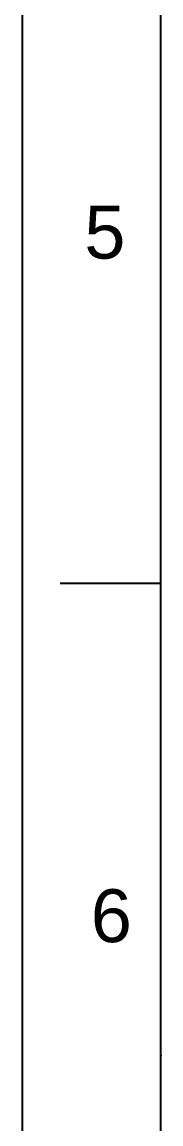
# Model space of a CAD drawing. Header units: millimetres. Extents: x 13387 to 13981, y 3730 to 4570.
# Drawn here: x 13387.3 to 13407.3, y 3972.1 to 4131 of the extents above; entities that cross this region are included whole.
import ezdxf

# ---------------------------------------------------------------- set-up
doc = ezdxf.new("R2010")
doc.units = ezdxf.units.MM
doc.styles.get("Standard").update_dxf_attribs({"font": 'arial.ttf'})

msp = doc.modelspace()

# ---------------------------------------------------------------- linework, layer by layer
at = {"color": 7, "linetype": 'Continuous'}
for p, q in [((13387.34, 4570.04), (13387.34, 3730.04)), ((13407.34, 4050.04), (13392.81, 4050.04))]:
    msp.add_line(p, q, dxfattribs=at)
at = {"linetype": 'Continuous'}
msp.add_line((13407.34, 3750.04), (13407.34, 4550.04), dxfattribs=at)
msp.add_point((13407.34, 3982.02))
msp.add_point((13407.34, 3982.02))

# ---------------------------------------------------------------- texts
at = {"char_height": 7.62, "attachment_point": 5}
for s, insert in [('5', (13399.27, 4100.62)), ('6', (13400.2, 4002.1))]:
    msp.add_mtext_dynamic_manual_height_columns(s, width=50, gutter_width=12.5, heights=[0], dxfattribs=dict(at, insert=insert))

doc.saveas('drawing.dxf')
